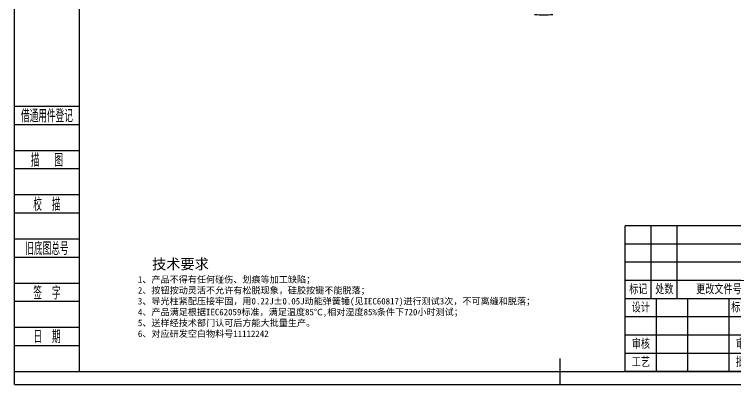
# Model space of a CAD drawing. Header units: inches. Extents: x -50 to 790, y -10 to 584.
# Drawn here: x -50 to 505, y -10 to 275 of the extents above; entities that cross this region are included whole.
import ezdxf
from ezdxf.enums import TextEntityAlignment as Align

# ---------------------------------------------------------------- set-up
doc = ezdxf.new("R2010")
doc.units = ezdxf.units.IN
doc.header["$LTSCALE"] = 2
doc.header["$MEASUREMENT"] = 0
for name, color, linetype in [('1轮廓实线层', 7, 'Continuous'), ('2细线层', 4, 'Continuous'), ('6文字层', 3, 'Continuous'), ('图框层', 7, 'Continuous')]:
    doc.layers.add(name, color=color, linetype=linetype)
doc.styles.add('ACGBTS', font='isocp.shx', dxfattribs={"bigfont": 'gbcbig.shx'})
doc.styles.add('HT', font='黑体 XP_3.TTF')
doc.styles.add('PC_TEXTSTYLE', font='ISOCP.SHX', dxfattribs={"width": 0.707, "bigfont": 'GBCBIG.SHX'})

# ---------------------------------------------------------------- blocks, each defined once
blk = doc.blocks.new('ZwmFrameMain_A3^_^无分区图框^_^landscape')
at = {"layer": '1轮廓实线层'}
for p, q in [((0, 0), (0, 287)), ((185, -5), (185, 5)), ((0, 0), (390, 0))]:
    blk.add_line(p, q, dxfattribs=at)
at = {"layer": '2细线层'}
for q in [(-25, 292), (395, -5)]:
    blk.add_line((-25, -5), q, dxfattribs=at)
blk = doc.blocks.new('ZwmFrameMain_SX')
at = {"layer": '1轮廓实线层'}
for p, q in [((-180, 0), (-180, 56)), ((0, 56), (-180, 56)), ((-100, 0), (-100, 56)), ((-50, 0), (-50, 56)), ((0, 0), (0, 56)), ((0, 38), (-50, 38)), ((-100, 28), (-180, 28)), ((-50, 28), (-100, 28)), ((0, 18), (-50, 18)), ((0, 0), (-180, 0))]:
    blk.add_line(p, q, dxfattribs=at)
at = {"layer": '6文字层'}
for p, q in [((-170, 28), (-170, 56)), ((-160, 28), (-160, 56)), ((-128, 28), (-128, 56)), ((-116, 28), (-116, 56)), ((-100, 49), (-180, 49)), ((-100, 42), (-180, 42)), ((-100, 35), (-180, 35)), ((-168, 0), (-168, 28)), ((-156, 0), (-156, 28)), ((-140, 0), (-140, 28)), ((-128, 0), (-128, 28)), ((-116, 0), (-116, 28)), ((-74, 9), (-74, 28)), ((-62, 9), (-62, 28)), ((-100, 21), (-180, 21)), ((-50, 18), (-100, 18)), ((-93.5, 9), (-93.5, 18)), ((-87, 9), (-87, 18)), ((-80.5, 9), (-80.5, 18)), ((-100, 14), (-180, 14)), ((-50, 9), (-100, 9)), ((-100, 7), (-180, 7))]:
    blk.add_line(p, q, dxfattribs=at)
at = {"layer": '6文字层', "lineweight": 25, "style": 'ACGBTS'}
for s, p in [('标记', (-175, 31.5)), ('处数', (-165, 31.5)), ('更改文件号', (-144, 31.5)), ('签名', (-122, 31.5)), ('日期', (-108, 31.5)), ('设计', (-174, 24.5)), ('标准化', (-134, 24.5)), ('阶段标记', (-87, 23)), ('质量', (-68, 23)), ('比例', (-56, 23)), ('审核', (-174, 10.5)), ('审定', (-134, 10.5)), ('工艺', (-174, 3.5)), ('批准', (-134, 3.5)), ('共        张', (-87.09, 4.53)), ('第        张 ', (-62, 4.5))]:
    blk.add_text(s, height=3.5, dxfattribs=at).set_placement(p, align=Align.MIDDLE_CENTER)
at = {"layer": '6文字层', "color": 1, "style": 'PC_TEXTSTYLE', "flags": 8}
for tag, height, width, p, p2 in [('企业名称', 7, 0.652584, (-48, 43.5), (-2, 43.5)), ('产品名称或材料标记', 7, 1.011561, (-98, 38.5), (-52, 38.5)), ('图样名称', 5, 3.233075, (-48, 26.5), (-2, 26.5)), ('日期', 3.5, 2.924731, (-155, 22.9), (-141, 22.9)), ('标准化', 3.5, 1.35627, (-127, 23.05), (-117, 23.05)), ('重量', 3.5, 2.055933, (-73, 12), (-63, 12)), ('比例', 3.5, 2.072381, (-61, 12), (-51, 12)), ('审核', 3.5, 2.039745, (-167, 9.2), (-157, 9.2)), ('图样代号', 5, 3.258333, (-48, 6.5), (-2, 6.5)), ('批准', 3.5, 1.314963, (-127, 1.75), (-117, 1.75)), ('共几页', 3.5, 0.953151, (-90.74, 2.75), (-83.71, 2.75)), ('第几页', 3.5, 0.96618, (-65.66, 2.75), (-58.54, 2.75))]:
    blk.add_attdef(tag, text='', height=height, dxfattribs=dict(at, width=width)).set_placement(p, p2, align=Align.FIT)
at = {"layer": '6文字层', "color": 1, "style": 'PC_TEXTSTYLE', "width": 7.143231, "flags": 8}
blk.add_attdef('设计', text='', height=3.5, rotation=359.4134, dxfattribs=at).set_placement((-167, 23.11), (-157, 23), align=Align.FIT)
at = {"layer": '6文字层', "color": 1, "style": 'PC_TEXTSTYLE', "width": 2.055933}
blk.add_attdef('审定', text='', height=3.5, dxfattribs=at).set_placement((-127, 8.75), (-117, 8.75), align=Align.FIT)
blk = doc.blocks.new('ZwmFrameMain_附加栏')
at = {"layer": '2细线层'}
for p, q in [((-25, 102), (0, 102)), ((-25, 95), (0, 95)), ((-25, 85), (0, 85)), ((-25, 78), (0, 78)), ((-25, 68), (0, 68)), ((-25, 61), (0, 61)), ((-25, 51), (0, 51)), ((-25, 44), (0, 44)), ((-25, 34), (0, 34)), ((-25, 27), (0, 27)), ((-25, 17), (0, 17)), ((-25, 10), (0, 10)), ((-25, 0), (0, 0))]:
    blk.add_line(p, q, dxfattribs=at)
at = {"layer": '6文字层', "color": 3, "style": 'PC_TEXTSTYLE'}
for s, width, p in [('借通用件登记', 0.667, (-12.5, 98.5)), ('描   图', 0.6667, (-12.5, 81.5)), ('校  描', 0.667, (-12.5, 64.5)), ('旧底图总号', 0.667, (-12.5, 47.5)), ('签  字', 0.667, (-12.5, 30.5)), ('日  期', 0.667, (-12.49, 13.6))]:
    blk.add_text(s, height=5, dxfattribs=dict(at, width=width)).set_placement(p, align=Align.MIDDLE)
at = {"layer": '6文字层', "style": 'PC_TEXTSTYLE'}
for tag, width, p, p2 in [('借通用件登记', 0.671328, (-23.44, 86.36), (-1.25, 86.36)), ('描图', 2.120922, (-23.44, 69.36), (-1.25, 69.36)), ('校图', 2.149976, (-23.75, 52.06), (-1.25, 52.06)), ('旧底图总号', 0.761452, (-22.84, 35.67), (-1.86, 35.67)), ('签字', 2.026939, (-23.14, 18.37), (-1.56, 18.37)), ('日期', 1.89999, (-22.84, 1.37), (-2.17, 1.37))]:
    blk.add_attdef(tag, text='', height=5, dxfattribs=dict(at, width=width)).set_placement(p, p2, align=Align.FIT)

msp = doc.modelspace()

# ---------------------------------------------------------------- linework, layer by layer
at = {"color": 7, "linetype": 'Continuous'}
msp.add_arc((357.16, 346.15), 71.99, 264.3988, 275.6012, dxfattribs=at)

# ---------------------------------------------------------------- block references
at = {"layer": '图框层', "xscale": 2, "yscale": 2, "zscale": 2}
for name in ['ZwmFrameMain_A3^_^无分区图框^_^landscape', 'ZwmFrameMain_附加栏']:
    msp.add_blockref(name, (0, 0), dxfattribs=at)
at = {"layer": '图框层'}
ref = msp.add_blockref('ZwmFrameMain_SX', (780, 0), dxfattribs=dict(at, xscale=2, yscale=2, zscale=2))
ref.add_attrib('第几页', '1', dxfattribs={"layer": '6文字层', "color": 1, "height": 7, "style": 'PC_TEXTSTYLE', "width": 0.707}).set_placement((655.8, 5.5), align=Align.CENTER)
ref.add_attrib('比例', '1:2', dxfattribs={"layer": '6文字层', "color": 1, "height": 7, "style": 'PC_TEXTSTYLE', "width": 0.707}).set_placement((668, 24), align=Align.CENTER)
ref.add_attrib('共几页', '1', dxfattribs={"layer": '6文字层', "color": 1, "height": 7, "style": 'PC_TEXTSTYLE', "width": 0.707}).set_placement((605.55, 5.5), align=Align.CENTER)
ref.add_attrib('重量', '重量', dxfattribs={"layer": '6文字层', "color": 1, "height": 7, "style": 'PC_TEXTSTYLE', "width": 0.707}).set_placement((644, 24), align=Align.CENTER)
ref.add_attrib('图样代号', 'XXXXXXXXXX', dxfattribs={"layer": '6文字层', "color": 1, "height": 10, "style": 'PC_TEXTSTYLE', "width": 0.707}).set_placement((730, 13), align=Align.CENTER)
ref.add_attrib('企业名称', '宁波三星医疗电气股份有限公司', dxfattribs={"layer": '6文字层', "color": 1, "height": 14, "style": 'PC_TEXTSTYLE', "width": 0.652584}).set_placement((684, 87), (776, 87), align=Align.FIT)
ref.add_attrib('图样名称', ' 铭牌盖印字;R32 菲律宾', dxfattribs={"layer": '6文字层', "color": 1, "height": 10, "style": 'PC_TEXTSTYLE', "width": 0.707}).set_placement((730, 53), align=Align.CENTER)
ref.add_attrib('产品名称或材料标记', '铭牌盖印字', dxfattribs={"layer": '6文字层', "color": 1, "height": 14, "style": 'PC_TEXTSTYLE', "width": 0.707}).set_placement((630, 77), align=Align.CENTER)

# ---------------------------------------------------------------- texts
at = {"color": 181, "insert": (45.01, 86.58), "char_height": 5.2462, "width": 316.2503, "attachment_point": 1, "style": 'HT'}
msp.add_mtext('{\\H1.524917x;\\C3;  技术要求\\P\\H0.625x;1、产品不得有任何碰伤、划痕等加工缺陷；\\P2、按钮按动灵活不允许有松脱现象，硅胶按键不能脱落；\\P3、导光柱紧配压接牢固，用0.22J%%P0.05J动能弹簧锤(见IEC60817)进行测试3次，不可离缝和脱落；\\P4、产品满足根据IEC62059标准，满足温度85℃,相对湿度85%条件下720小时测试；\\P5、送样经技术部门认可后方能大批量生产。\\P\\C1;6、对应研发空白物料号11112242}', dxfattribs=at)

doc.saveas('drawing.dxf')
